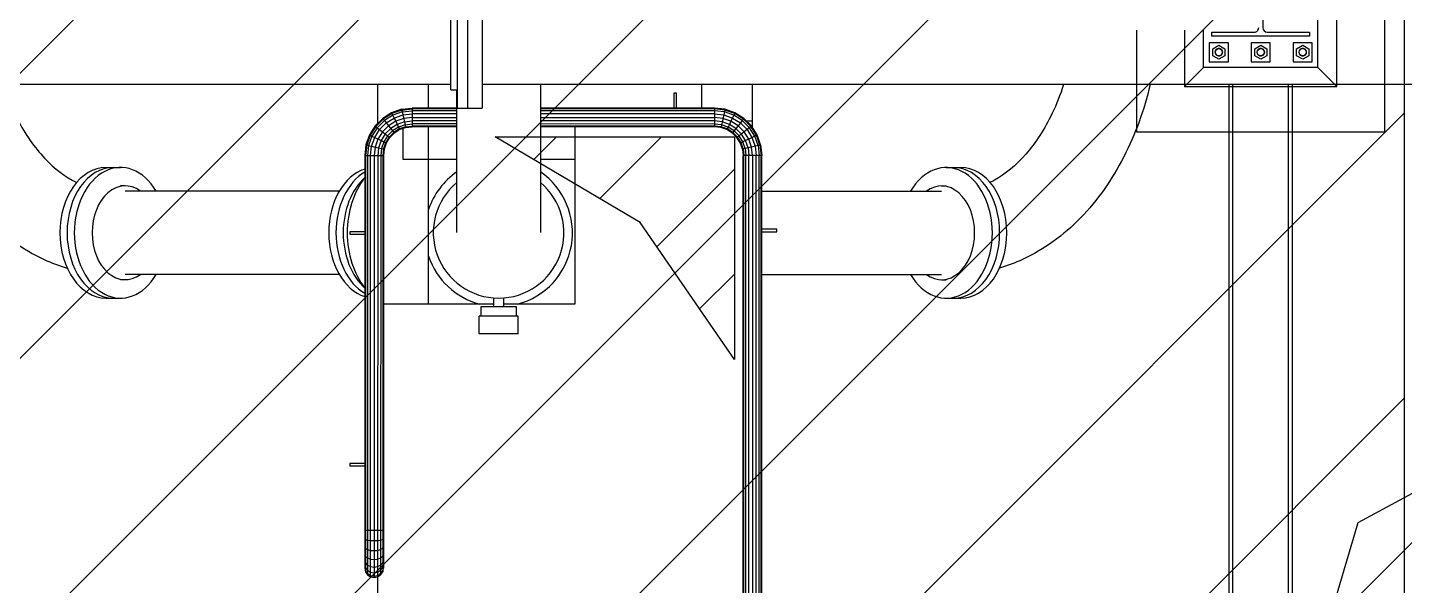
# Model space of a CAD drawing. Header units: metres. Extents: x 0 to 63075, y 0 to 44550.
# Drawn here: x 52224 to 52767, y 37012 to 37232 of the extents above; entities that cross this region are included whole.
import ezdxf

# ---------------------------------------------------------------- set-up
doc = ezdxf.new("R2010")
doc.units = ezdxf.units.M
doc.header["$LTSCALE"] = 75
for name, color, linetype in [('AI-Hatch mob', 7, 'Continuous'), ('GSB', 7, 'Continuous'), ('ML6', 1, 'Continuous'), ('SDM', 7, 'Continuous'), ('SL1', 8, 'Continuous')]:
    doc.layers.add(name, color=color, linetype=linetype)
pattern_1 = [(44.99813, (326091.56, -18363.04), (-137.8813, 137.8903), [])]

# ---------------------------------------------------------------- blocks, each defined once
blk = doc.blocks.new('A$C6bae614f')
at = {"layer": 'SL1'}
h = blk.add_hatch(dxfattribs=at)
h.set_pattern_fill('_USER', color=256, scale=195, angle=44.9981, style=0, pattern_type=0)
h.set_pattern_definition(pattern_1)
h.paths.add_polyline_path([(363541.4, 22242.5), (363160.7, 22467.4), (363788.5, 22467.4), (363788.5, 21883.1)])
h = blk.add_hatch(dxfattribs=at)
h.set_pattern_fill('_USER', color=256, scale=195, angle=44.9981, style=0, pattern_type=0)
h.set_pattern_definition(pattern_1)
h.paths.add_polyline_path([(366143.2, 21903.9), (366127.8, 21784.9), (365954.8, 21617.5), (365664.5, 21584), (365424.5, 21454.5), (365335, 21152.6), (365469.2, 20903.9), (365698, 20808.1), (365920.1, 20856.1), (366072.3, 21015.3), (366384.5, 21064.8), (366752.9, 21276.9), (366886.9, 21578.4), (366764, 21962.4), (366620.4, 22099.7), (366330.2, 22099.7)])
for p, q in [((365494.7, 23229.5), (365494.7, 22479.5)), ((365369.7, 22599.5), (365369.7, 23109.5)), ((365319.7, 22649.5), (365319.7, 23059.5)), ((365174.9, 22954.8), (365174.9, 22754.2)), ((363061.9, 22542.6), (363062, 22885.5)), ((363088.9, 22542.6), (363088.9, 22885.5)), ((363126.3, 22885.5), (363126.3, 22542.6)), ((363044.5, 22591), (363044.5, 22837.1)), ((364844.7, 22479.6), (364844.7, 22747.6)), ((364969.7, 22747.5), (364969.7, 22599.5)), ((365019.7, 22649.5), (365019.7, 22747.5)), ((365041.7, 22731.5), (365041.7, 22742.2)), ((365041.7, 22742.2), (365152.4, 22742.2)), ((365297.7, 22731.5), (365041.7, 22731.5)), ((365186.9, 22742.2), (365297.7, 22742.2)), ((365297.7, 22742.2), (365297.7, 22731.5)), ((365034.7, 22714.5), (365034.7, 22664.5)), ((365084.7, 22714.5), (365034.7, 22714.5)), ((365043.9, 22698.7), (365059.7, 22707.8)), ((365043.9, 22680.4), (365043.9, 22698.7)), ((365050.7, 22693.8), (365049.8, 22689.5)), ((365053.5, 22697.3), (365050.7, 22693.8)), ((365057.5, 22699.2), (365053.5, 22697.3)), ((365061.9, 22699.2), (365057.5, 22699.2)), ((365059.7, 22707.8), (365075.5, 22698.7)), ((365065.9, 22697.3), (365061.9, 22699.2)), ((365068.6, 22693.8), (365065.9, 22697.3)), ((365069.6, 22689.5), (365068.6, 22693.8)), ((365075.5, 22698.7), (365075.5, 22680.4)), ((365084.7, 22664.5), (365084.7, 22714.5)), ((365144.7, 22714.5), (365144.7, 22664.5)), ((365194.7, 22714.5), (365144.7, 22714.5)), ((365153.9, 22698.7), (365169.7, 22707.8)), ((365153.9, 22680.4), (365153.9, 22698.7)), ((365160.7, 22693.8), (365159.8, 22689.5)), ((365163.5, 22697.3), (365160.7, 22693.8)), ((365167.5, 22699.2), (365163.5, 22697.3)), ((365171.9, 22699.2), (365167.5, 22699.2)), ((365169.7, 22707.8), (365185.5, 22698.7)), ((365175.9, 22697.3), (365171.9, 22699.2)), ((365178.6, 22693.8), (365175.9, 22697.3)), ((365179.6, 22689.5), (365178.6, 22693.8)), ((365185.5, 22698.7), (365185.5, 22680.4)), ((365194.7, 22664.5), (365194.7, 22714.5)), ((365254.7, 22714.5), (365254.7, 22664.5)), ((365304.7, 22714.5), (365254.7, 22714.5)), ((365263.9, 22698.7), (365279.7, 22707.8)), ((365263.9, 22680.4), (365263.9, 22698.7)), ((365270.7, 22693.8), (365269.8, 22689.5)), ((365273.5, 22697.3), (365270.7, 22693.8)), ((365277.5, 22699.2), (365273.5, 22697.3)), ((365281.9, 22699.2), (365277.5, 22699.2)), ((365279.7, 22707.8), (365295.5, 22698.7)), ((365285.9, 22697.3), (365281.9, 22699.2)), ((365288.6, 22693.8), (365285.9, 22697.3)), ((365289.6, 22689.5), (365288.6, 22693.8)), ((365295.5, 22698.7), (365295.5, 22680.4)), ((365304.7, 22664.5), (365304.7, 22714.5)), ((365034.7, 22664.5), (365084.7, 22664.5)), ((365059.7, 22671.3), (365043.9, 22680.4)), ((365049.8, 22689.5), (365050.7, 22685.2)), ((365050.7, 22685.2), (365053.5, 22681.8)), ((365053.5, 22681.8), (365057.5, 22679.9)), ((365057.5, 22679.9), (365061.9, 22679.9)), ((365075.5, 22680.4), (365059.7, 22671.3)), ((365061.9, 22679.9), (365065.9, 22681.8)), ((365065.9, 22681.8), (365068.6, 22685.2)), ((365068.6, 22685.2), (365069.6, 22689.5)), ((365144.7, 22664.5), (365194.7, 22664.5)), ((365169.7, 22671.3), (365153.9, 22680.4)), ((365159.8, 22689.5), (365160.7, 22685.2)), ((365160.7, 22685.2), (365163.5, 22681.8)), ((365163.5, 22681.8), (365167.5, 22679.9)), ((365167.5, 22679.9), (365171.9, 22679.9)), ((365185.5, 22680.4), (365169.7, 22671.3)), ((365171.9, 22679.9), (365175.9, 22681.8)), ((365175.9, 22681.8), (365178.6, 22685.2)), ((365178.6, 22685.2), (365179.6, 22689.5)), ((365254.7, 22664.5), (365304.7, 22664.5)), ((365279.7, 22671.3), (365263.9, 22680.4)), ((365269.8, 22689.5), (365270.7, 22685.2)), ((365270.7, 22685.2), (365273.5, 22681.8)), ((365273.5, 22681.8), (365277.5, 22679.9)), ((365277.5, 22679.9), (365281.9, 22679.9)), ((365295.5, 22680.4), (365279.7, 22671.3)), ((365281.9, 22679.9), (365285.9, 22681.8)), ((365285.9, 22681.8), (365288.6, 22685.2)), ((365288.6, 22685.2), (365289.6, 22689.5)), ((364969.7, 22599.5), (365019.7, 22649.5)), ((365319.7, 22649.5), (365019.7, 22649.5)), ((365319.7, 22649.5), (365369.7, 22599.5)), ((363044.5, 22604.5), (360126.3, 22604.6)), ((362853.2, 22503.3), (362853.2, 22604.5)), ((362986.2, 22542.8), (362986.2, 22604.5)), ((363044.5, 22591), (363061.9, 22591)), ((363060.3, 22216.1), (363060.3, 22591)), ((366044.5, 22604.4), (363126.3, 22604.5)), ((363279.4, 22604.5), (363279.4, 22216.1)), ((363629.8, 22581.9), (363629.8, 22542.8)), ((363636.2, 22581.9), (363629.8, 22581.9)), ((363636.2, 22542.8), (363636.2, 22581.9)), ((363703.2, 22542.8), (363703.2, 22604.5)), ((363836.2, 22491.6), (363836.2, 22604.5)), ((364969.7, 22599.5), (365369.7, 22599.5)), ((365086.6, 19368.5), (365086.7, 22604.4)), ((365096.6, 19356), (365096.7, 22604.4)), ((365242.6, 19356), (365242.7, 22604.4)), ((365252.6, 19368.5), (365252.7, 22604.4)), ((362865.6, 22515.7), (362845.9, 22496)), ((362866.7, 22514.2), (362847.3, 22494.8)), ((362870, 22510.1), (362851.4, 22491.5)), ((362889.1, 22530.5), (362865.6, 22515.7)), ((362865.6, 22515.7), (362866.7, 22514.2)), ((362890, 22528.8), (362866.7, 22514.2)), ((362866.7, 22514.2), (362870, 22510.1)), ((362892.2, 22524.1), (362870, 22510.1)), ((362870, 22510.1), (362880.8, 22496.6)), ((362874.9, 22503.9), (362895.7, 22516.9)), ((362915.4, 22539.7), (362889.1, 22530.5)), ((362889.1, 22530.5), (362890, 22528.8)), ((362915.9, 22537.9), (362890, 22528.8)), ((362890, 22528.8), (362895.7, 22516.9)), ((362917, 22532.7), (362892.2, 22524.1)), ((362895.7, 22516.9), (362918.8, 22525)), ((362895.7, 22516.9), (362899.7, 22508.5)), ((362920.9, 22515.9), (362899.7, 22508.5)), ((362915.4, 22539.7), (362943.1, 22542.8)), ((362915.4, 22539.7), (362915.9, 22537.9)), ((362915.9, 22537.9), (362943.1, 22541)), ((362915.9, 22537.9), (362917, 22532.7)), ((362917, 22532.7), (362943.1, 22535.7)), ((362917, 22532.7), (362918.8, 22525)), ((362918.8, 22525), (362943.1, 22527.8)), ((362918.8, 22525), (362924.7, 22499.1)), ((362943.1, 22518.4), (362920.9, 22515.9)), ((363060.3, 22542.8), (362943.1, 22542.8)), ((362943.1, 22542.8), (362943.1, 22541)), ((363060.3, 22541), (362943.1, 22541)), ((362943.1, 22541), (362943.1, 22535.7)), ((362943.1, 22535.7), (362943.1, 22494)), ((363060.3, 22535.7), (362943.1, 22535.7)), ((363060.3, 22527.8), (362943.1, 22527.8)), ((362943.1, 22518.4), (363060.3, 22518.4)), ((363061.9, 22542.6), (363126.3, 22542.6)), ((363736.2, 22542.8), (363279.4, 22542.8)), ((363736.2, 22540.9), (363279.4, 22541)), ((363736.2, 22535.6), (363279.4, 22535.7)), ((363736.2, 22527.7), (363279.4, 22527.7)), ((363279.4, 22518.4), (363736.2, 22518.4)), ((363763.8, 22539.7), (363736.2, 22542.8)), ((363736.2, 22542.8), (363736.2, 22540.9)), ((363763.4, 22537.9), (363736.2, 22540.9)), ((363736.2, 22540.9), (363736.2, 22527.7)), ((363762.3, 22532.7), (363736.2, 22535.6)), ((363736.2, 22527.7), (363760.5, 22525)), ((363736.2, 22527.7), (363736.2, 22518.4)), ((363758.4, 22515.9), (363736.2, 22518.4)), ((363736.2, 22518.4), (363736.2, 22495.9)), ((363763.4, 22537.9), (363753.4, 22493.9)), ((363779.6, 22508.5), (363758.4, 22515.9)), ((363760.5, 22525), (363783.6, 22516.9)), ((363787, 22524), (363762.3, 22532.7)), ((363763.8, 22539.7), (363763.4, 22537.9)), ((363789.3, 22528.8), (363763.4, 22537.9)), ((363790.1, 22530.5), (363763.8, 22539.7)), ((363787, 22524), (363779.6, 22508.5)), ((363783.6, 22516.9), (363804.3, 22503.9)), ((363789.3, 22528.8), (363787, 22524)), ((363809.3, 22510.1), (363787, 22524)), ((363790.1, 22530.5), (363789.3, 22528.8)), ((363812.6, 22514.2), (363789.3, 22528.8)), ((363813.7, 22515.7), (363790.1, 22530.5)), ((363809.3, 22510.1), (363804.3, 22503.9)), ((363812.6, 22514.2), (363809.3, 22510.1)), ((363827.8, 22491.5), (363809.3, 22510.1)), ((363813.7, 22515.7), (363812.6, 22514.2)), ((363832, 22494.8), (363812.6, 22514.2)), ((363833.4, 22496), (363813.7, 22515.7)), ((362845.9, 22496), (362831, 22472.4)), ((362847.3, 22494.8), (362832.7, 22471.6)), ((362851.4, 22491.5), (362837.5, 22469.3)), ((362844.6, 22465.9), (362857.6, 22486.6)), ((362845.9, 22496), (362847.3, 22494.8)), ((362847.3, 22494.8), (362851.4, 22491.5)), ((362851.4, 22491.5), (362857.6, 22486.6)), ((362864.9, 22480.8), (362853, 22461.8)), ((362857.6, 22486.6), (362874.9, 22503.9)), ((362857.6, 22486.6), (362872.2, 22475)), ((362872.2, 22475), (362861.4, 22457.8)), ((362880.8, 22496.6), (362864.9, 22480.8)), ((362886.6, 22489.3), (362872.2, 22475)), ((362872.2, 22475), (362878.4, 22470)), ((362891.5, 22483.1), (362878.4, 22470)), ((362899.7, 22508.5), (362880.8, 22496.6)), ((362880.8, 22496.6), (362886.6, 22489.3)), ((362894.8, 22479), (362882.6, 22466.7)), ((362896, 22477.5), (362884, 22465.6)), ((362903.8, 22500.1), (362886.6, 22489.3)), ((362886.6, 22489.3), (362891.5, 22483.1)), ((362907.2, 22493), (362891.5, 22483.1)), ((362891.5, 22483.1), (362894.8, 22479)), ((362909.5, 22488.2), (362894.8, 22479)), ((362894.8, 22479), (362896, 22477.5)), ((362910.3, 22486.5), (362896, 22477.5)), ((362899.7, 22508.5), (362907.2, 22493)), ((362922.9, 22506.8), (362903.8, 22500.1)), ((362924.7, 22499.1), (362907.2, 22493)), ((362907.2, 22493), (362910.3, 22486.5)), ((362925.9, 22493.9), (362909.5, 22488.2)), ((362926.3, 22492.1), (362910.3, 22486.5)), ((362919.7, 22408.4), (362919.7, 22489.8)), ((362922.9, 22506.8), (362943.1, 22509.1)), ((362924.7, 22499.1), (362943.1, 22501.2)), ((362924.7, 22499.1), (362925.9, 22493.9)), ((362925.9, 22493.9), (362943.1, 22495.9)), ((362925.9, 22493.9), (362926.3, 22492.1)), ((362926.3, 22492.1), (362943.1, 22494)), ((363060.3, 22509.1), (362943.1, 22509.1)), ((363060.3, 22501.2), (362943.1, 22501.2)), ((363060.3, 22495.9), (362943.1, 22495.9)), ((363060.3, 22494), (362943.1, 22494)), ((362986.2, 22028.4), (362986.2, 22494)), ((363736.2, 22509.1), (363279.4, 22509.1)), ((363736.2, 22501.1), (363279.4, 22501.2)), ((363736.2, 22495.9), (363279.4, 22495.9)), ((363736.2, 22494), (363279.4, 22494)), ((363369.7, 22494), (363369.6, 22028.4)), ((363756.3, 22506.8), (363736.2, 22509.1)), ((363754.6, 22499.1), (363736.2, 22501.1)), ((363736.2, 22495.9), (363736.2, 22494)), ((363753.4, 22493.9), (363736.2, 22495.9)), ((363753, 22492.1), (363736.2, 22494)), ((363753.4, 22493.9), (363753, 22492.1)), ((363769, 22486.5), (363753, 22492.1)), ((363769.8, 22488.2), (363753.4, 22493.9)), ((363772.1, 22492.9), (363754.6, 22499.1)), ((363775.5, 22500.1), (363756.3, 22506.8)), ((363769.8, 22488.2), (363769, 22486.5)), ((363783.3, 22477.5), (363769, 22486.5)), ((363772.1, 22492.9), (363769.8, 22488.2)), ((363784.5, 22478.9), (363769.8, 22488.2)), ((363775.5, 22500.1), (363772.1, 22492.9)), ((363787.8, 22483.1), (363772.1, 22492.9)), ((363779.6, 22508.5), (363775.5, 22500.1)), ((363792.7, 22489.3), (363775.5, 22500.1)), ((363798.5, 22496.6), (363779.6, 22508.5)), ((363784.5, 22478.9), (363783.3, 22477.5)), ((363795.3, 22465.5), (363783.3, 22477.5)), ((363787.8, 22483.1), (363784.5, 22478.9)), ((363796.7, 22466.7), (363784.5, 22478.9)), ((363792.7, 22489.3), (363787.8, 22483.1)), ((363800.9, 22470), (363787.8, 22483.1)), ((363798.5, 22496.6), (363792.7, 22489.3)), ((363807, 22474.9), (363792.7, 22489.3)), ((363832, 22494.8), (363796.7, 22466.7)), ((363804.3, 22503.9), (363798.5, 22496.6)), ((363814.3, 22480.7), (363798.5, 22496.6)), ((363804.3, 22503.9), (363821.6, 22486.6)), ((363817.8, 22457.7), (363807, 22474.9)), ((363826.3, 22461.8), (363814.3, 22480.7)), ((363836.2, 22508.4), (363821, 22508.4)), ((363821.6, 22486.6), (363834.7, 22465.8)), ((363841.8, 22469.3), (363827.8, 22491.5)), ((363833.4, 22496), (363832, 22494.8)), ((363846.6, 22471.6), (363832, 22494.8)), ((363848.2, 22472.4), (363833.4, 22496)), ((365494.7, 22479.5), (364844.7, 22479.6)), ((362821.8, 22446.1), (362818.7, 22418.4)), ((362823.6, 22445.7), (362820.6, 22418.4)), ((362831, 22472.4), (362821.8, 22446.1)), ((362821.8, 22446.1), (362823.6, 22445.7)), ((362832.7, 22471.6), (362823.6, 22445.7)), ((362823.6, 22445.7), (362836.5, 22442.8)), ((362828.8, 22444.5), (362825.9, 22418.4)), ((362837.5, 22469.3), (362828.8, 22444.5)), ((362831, 22472.4), (362832.7, 22471.6)), ((362832.7, 22471.6), (362837.5, 22469.3)), ((362833.8, 22418.4), (362836.5, 22442.8)), ((362836.5, 22442.8), (362844.6, 22465.9)), ((362836.5, 22442.8), (362845.6, 22440.7)), ((362837.5, 22469.3), (362844.6, 22465.9)), ((362845.6, 22440.7), (362843.1, 22418.4)), ((362844.6, 22465.9), (362861.4, 22457.8)), ((362853, 22461.8), (362845.6, 22440.7)), ((362845.6, 22440.7), (362854.7, 22438.6)), ((362854.7, 22438.6), (362852.5, 22418.4)), ((362861.4, 22457.8), (362854.7, 22438.6)), ((362854.7, 22438.6), (362862.4, 22436.8)), ((362861.4, 22457.8), (362868.6, 22454.3)), ((362868.6, 22454.3), (362862.4, 22436.8)), ((362873.3, 22452), (362867.6, 22435.7)), ((362878.4, 22470), (362868.6, 22454.3)), ((362868.6, 22454.3), (362875, 22451.2)), ((362875, 22451.2), (362869.4, 22435.2)), ((362882.6, 22466.7), (362873.3, 22452)), ((362875, 22451.2), (362884, 22465.6)), ((362878.4, 22470), (362882.6, 22466.7)), ((362882.6, 22466.7), (362884, 22465.6)), ((363796.7, 22466.7), (363795.3, 22465.5)), ((363804.3, 22451.2), (363795.3, 22465.5)), ((363805.9, 22452), (363796.7, 22466.7)), ((363810.7, 22454.3), (363800.9, 22470)), ((363817.8, 22457.7), (363804.3, 22451.2)), ((363809.9, 22435.2), (363804.3, 22451.2)), ((363811.7, 22435.6), (363805.9, 22452)), ((363816.8, 22436.8), (363810.7, 22454.3)), ((363824.5, 22438.6), (363811.7, 22435.6)), ((363826.3, 22461.8), (363817.8, 22457.7)), ((363824.5, 22438.6), (363817.8, 22457.7)), ((363842.8, 22442.7), (363824.5, 22438.6)), ((363824.5, 22438.6), (363826.8, 22418.4)), ((363841.8, 22469.3), (363826.3, 22461.8)), ((363833.7, 22440.6), (363826.3, 22461.8)), ((363836.2, 22418.4), (363833.7, 22440.6)), ((363834.7, 22465.8), (363842.8, 22442.7)), ((363846.6, 22471.6), (363841.8, 22469.3)), ((363850.5, 22444.5), (363841.8, 22469.3)), ((363850.5, 22444.5), (363842.8, 22442.7)), ((363842.8, 22442.7), (363845.5, 22418.4)), ((363848.2, 22472.4), (363846.6, 22471.6)), ((363855.6, 22445.7), (363846.6, 22471.6)), ((363857.4, 22446.1), (363848.2, 22472.4)), ((363857.4, 22446.1), (363850.5, 22444.5)), ((363850.5, 22444.5), (363853.4, 22418.4)), ((363855.6, 22445.7), (363858.7, 22418.4)), ((363857.4, 22446.1), (363860.6, 22418.4)), ((362818.7, 22418.4), (362820.6, 22418.4)), ((362818.7, 22418.4), (362818.7, 21338.1)), ((362820.6, 22418.4), (362820.5, 21326.3)), ((362820.6, 22418.4), (362825.9, 22418.4)), ((362825.9, 22418.4), (362825.8, 21318.3)), ((362825.9, 22418.4), (362852.5, 22418.4)), ((362833.7, 21316.1), (362833.8, 22418.4)), ((362843.1, 22418.4), (362843.1, 21314.3)), ((362852.5, 22418.4), (362852.4, 21316.1)), ((362852.5, 22418.4), (362860.4, 22418.4)), ((362860.4, 22418.4), (362860.3, 21321.3)), ((362862.4, 22436.8), (362860.4, 22418.4)), ((362860.4, 22418.4), (362865.7, 22418.4)), ((362862.4, 22436.8), (362867.6, 22435.7)), ((362865.7, 22418.4), (362865.6, 21326.3)), ((362867.6, 22435.7), (362865.7, 22418.4)), ((362865.7, 22418.4), (362867.5, 22418.4)), ((362869.4, 22435.2), (362867.5, 22418.4)), ((362867.5, 22418.4), (362867.5, 21338.1)), ((362867.6, 22435.7), (362869.4, 22435.2)), ((363060.3, 22408.4), (362919.7, 22408.4)), ((363369.6, 22408.4), (363279.4, 22408.4)), ((363811.7, 22435.6), (363809.9, 22435.2)), ((363809.9, 22435.2), (363811.8, 22418.4)), ((363811.7, 22435.6), (363813.6, 22418.4)), ((363811.7, 20271.6), (363811.8, 22418.4)), ((363860.6, 22418.4), (363811.8, 22418.4)), ((363813.5, 20271.6), (363813.6, 22418.4)), ((363816.8, 22436.8), (363818.9, 22418.4)), ((363818.8, 20271.6), (363818.9, 22418.4)), ((363826.8, 20271.6), (363826.8, 22418.4)), ((363836.2, 22418.4), (363836.1, 20271.6)), ((363845.4, 20271.6), (363845.5, 22418.4)), ((363853.3, 20271.6), (363853.4, 22418.4)), ((363858.6, 20271.6), (363858.7, 22418.4)), ((363860.5, 20271.6), (363860.6, 22418.4)), ((362139.7, 22387.2), (362177.7, 22387.2)), ((364344.2, 22387.1), (364382.3, 22387.1)), ((362190.1, 22338.8), (362177.7, 22338.8)), ((364331.9, 22338.7), (364344.2, 22338.7)), ((362751.9, 22325.2), (362190.1, 22325.3)), ((363860.6, 22325.2), (364331.9, 22325.2)), ((363899.7, 22224.8), (363860.6, 22224.8)), ((363899.7, 22218.4), (363899.7, 22224.8)), ((362779.7, 22218.4), (362779.7, 22212.1)), ((362818.7, 22218.4), (362779.7, 22218.4)), ((362779.7, 22212.1), (362818.7, 22212.1)), ((363860.6, 22218.4), (363899.7, 22218.4)), ((362190.1, 22092.7), (362177.7, 22092.7)), ((362751.9, 22106.2), (362190.1, 22106.2)), ((363860.5, 22106.1), (364331.9, 22106.1)), ((364331.9, 22092.6), (364344.2, 22092.6)), ((362139.7, 22044.3), (362177.7, 22044.3)), ((363157.1, 22022.1), (363157.1, 22044.7)), ((363182.6, 22044.7), (363182.6, 22022.1)), ((364344.2, 22044.2), (364382.3, 22044.2)), ((363157.1, 22028.4), (362867.5, 22028.4)), ((363123.9, 21996.7), (363123.9, 22022.1)), ((363123.9, 22022.1), (363215.8, 22022.1)), ((363369.6, 22028.4), (363182.6, 22028.4)), ((363215.8, 22022.1), (363215.8, 21996.7)), ((363220.9, 21996.7), (363118.8, 21996.7)), ((363118.8, 21951), (363118.8, 21996.7)), ((363220.9, 21951), (363220.9, 21996.7)), ((363220.9, 21951), (363118.8, 21951)), ((362779.6, 21610.2), (362779.6, 21603.8)), ((362818.7, 21610.2), (362779.6, 21610.2)), ((362779.6, 21603.8), (362818.7, 21603.8)), ((362818.7, 21435.6), (362820.5, 21435.6)), ((362820.5, 21435.6), (362825.8, 21435.6)), ((362825.8, 21435.6), (362833.7, 21435.6)), ((362833.7, 21435.6), (362843.1, 21435.6)), ((362843.1, 21435.6), (362852.4, 21435.6)), ((362852.4, 21435.6), (362860.3, 21435.6)), ((362860.3, 21435.6), (362867.5, 21435.6)), ((362818.7, 21413.3), (362820.5, 21411.3)), ((362818.7, 21392.2), (362820.5, 21388.2)), ((362820.5, 21411.3), (362825.8, 21409.5)), ((362825.8, 21409.5), (362833.7, 21408.3)), ((362833.7, 21408.3), (362843.1, 21407.9)), ((362843.1, 21407.9), (362852.4, 21408.3)), ((362852.4, 21408.3), (362860.3, 21409.5)), ((362860.3, 21409.5), (362865.6, 21411.3)), ((362865.6, 21411.3), (362867.5, 21413.3)), ((362865.6, 21388.2), (362867.5, 21392.2)), ((362818.7, 21373.2), (362820.5, 21367.4)), ((362818.7, 21357.4), (362820.5, 21350.1)), ((362820.5, 21388.2), (362825.8, 21384.7)), ((362820.5, 21367.4), (362825.8, 21362.5)), ((362825.8, 21384.7), (362833.7, 21382.4)), ((362825.8, 21362.5), (362833.7, 21359.2)), ((362833.7, 21382.4), (362843.1, 21381.6)), ((362833.7, 21359.2), (362843.1, 21358)), ((362843.1, 21381.6), (362852.4, 21382.4)), ((362843.1, 21358), (362852.4, 21359.2)), ((362852.4, 21382.4), (362860.3, 21384.7)), ((362852.4, 21359.2), (362860.3, 21362.5)), ((362860.3, 21384.7), (362865.6, 21388.2)), ((362860.3, 21362.5), (362865.6, 21367.4)), ((362865.6, 21367.4), (362867.5, 21373.2)), ((362865.6, 21350.1), (362867.5, 21357.4)), ((362818.7, 21345.5), (362820.5, 21337.1)), ((362818.7, 21338.1), (362818.7, 21335.6)), ((362818.7, 21338.1), (362820.5, 21329)), ((362818.7, 21335.6), (362820.5, 21326.3)), ((362820.5, 21350.1), (362825.8, 21343.9)), ((362820.5, 21337.1), (362825.8, 21330)), ((362820.5, 21329), (362825.8, 21321.3)), ((362820.5, 21326.3), (362825.8, 21318.3)), ((362825.8, 21343.9), (362833.7, 21339.8)), ((362825.8, 21330), (362833.7, 21325.2)), ((362825.8, 21321.3), (362833.7, 21316.1)), ((362825.8, 21318.3), (362833.7, 21313)), ((362833.7, 21339.8), (362843.1, 21338.3)), ((362833.7, 21325.2), (362843.1, 21323.5)), ((362843.1, 21338.3), (362852.4, 21339.8)), ((362843.1, 21323.5), (362852.4, 21325.2)), ((362852.4, 21339.8), (362860.3, 21343.9)), ((362852.4, 21325.2), (362860.3, 21330)), ((362852.4, 21316.1), (362860.3, 21321.3)), ((362852.4, 21313), (362860.3, 21318.3)), ((362860.3, 21343.9), (362865.6, 21350.1)), ((362860.3, 21330), (362865.6, 21337.1)), ((362860.3, 21321.3), (362865.6, 21329)), ((362860.3, 21318.3), (362865.6, 21326.3)), ((362860.3, 21321.3), (362860.3, 21318.3)), ((362865.6, 21337.1), (362867.5, 21345.5)), ((362865.6, 21329), (362867.5, 21338.1)), ((362865.6, 21326.3), (362867.5, 21335.6)), ((362867.5, 21338.1), (362867.5, 21335.6)), ((362833.7, 21316.1), (362843.1, 21314.3)), ((362833.7, 21313), (362833.7, 21316.1)), ((362833.7, 21313), (362843.1, 21311.2)), ((362843.1, 21314.3), (362852.4, 21316.1)), ((362843.1, 21314.3), (362843.1, 21311.2)), ((362843.1, 21311.2), (362852.4, 21313)), ((362852.4, 21316.1), (362852.4, 21313)), ((362853.1, 21256.6), (362853.1, 21313.5))]:
    blk.add_line(p, q, dxfattribs=at)
for points in [[(363541.4, 22242.5), (363160.7, 22467.4), (363788.5, 22467.4), (363788.5, 21883.1)], [(366143.2, 21903.9), (366127.8, 21784.9), (365954.8, 21617.5), (365664.5, 21584), (365424.5, 21454.5), (365335, 21152.6), (365469.2, 20903.9), (365698, 20808.1), (365920.1, 20856.1), (366072.3, 21015.3), (366384.5, 21064.8), (366752.9, 21276.9), (366886.9, 21578.4), (366764, 21962.4), (366620.4, 22099.7), (366330.2, 22099.7)]]:
    blk.add_lwpolyline(points, close=True, dxfattribs=at)
for centre in [(365059.7, 22689.5), (365169.7, 22689.5), (365279.7, 22689.5)]:
    blk.add_circle(centre, 9.5, dxfattribs=at)
for centre, radius, start, end in [((365152.4, 22754.2), 12, 269.9961, 359.9981), ((365186.9, 22754.2), 12, 179.9981, 269.9961), ((363169.8, 22215.7), 193.7, 124.4403, 161.4942), ((363169.8, 22215.7), 193.7, 284.8009, 55.556), ((363169.8, 22215.7), 171.4, 129.7071, 50.2891), ((363169.8, 22215.7), 193.7, 198.5021, 255.1954)]:
    blk.add_arc(centre, radius, start, end, dxfattribs=at)
for centre, major_axis, start_param, end_param in [((362177.7, 22215.7), (0, 171.4), 5.405442, 7.853982), ((364344.2, 22215.6), (0, 171.4), 4.712389, 7.160929), ((362139.7, 22215.7), (0, -171.4), 3.141593, 6.283185), ((362158.7, 22215.7), (0, 171.4), 0, 1.570796), ((362158.7, 22215.7), (0, -171.4), 3.141593, 6.283185), ((362845.2, 22215.7), (0, 171.4), 0.22025, 1.570796), ((362864.2, 22215.7), (0, 171.4), 0.384948, 2.756627), ((362864.2, 22215.7), (0, 171.4), 0.384949, 1.570796), ((364363.3, 22215.6), (0, 171.4), 4.712389, 6.283185), ((364382.3, 22215.6), (0, 171.4), 4.712389, 6.283185), ((362190.1, 22215.7), (0, 123), 5.810341, 7.853982), ((362883.3, 22215.7), (0, 171.4), 0.561609, 2.579966), ((362909.6, 22215.7), (0, 193.7), 0.725304, 2.416271), ((364331.9, 22215.6), (0, 123), 4.712389, 6.756029), ((362158.7, 22215.7), (0, -171.4), 4.712389, 6.283185), ((362177.7, 22215.7), (0, -171.4), 4.712389, 7.160929), ((362190.1, 22215.7), (0, -123), 4.712389, 6.756029), ((362845.2, 22215.7), (0, -171.4), 4.712389, 6.062918), ((362864.2, 22215.7), (0, -171.4), 4.712389, 5.89822), ((364344.2, 22215.6), (0, -171.4), 5.405442, 7.853982), ((364331.9, 22215.6), (0, -123), 5.810341, 7.853982), ((364363.3, 22215.6), (0, -171.4), 0, 1.570796), ((364382.3, 22215.6), (0, -171.4), 0, 1.570796)]:
    blk.add_ellipse(centre, major_axis=major_axis, ratio=0.707107, start_param=start_param, end_param=end_param, dxfattribs=at)
for points, knots in [([(361642.6, 22604.6), (361658.4, 22537.7), (361681.5, 22473.7), (361711.6, 22415.1), (361742.4, 22355.1), (361780.6, 22300.8), (361825.2, 22254.9), (361869.9, 22209), (361921.2, 22171.6), (361977.2, 22145.8), (361996.8, 22136.8), (362017, 22129.2), (362037.6, 22123.2)], [5.033722, 5.033722, 5.033722, 5.033722, 5.340708, 5.340708, 5.340708, 5.654867, 5.654867, 5.654867, 5.969026, 5.969026, 5.969026, 6.078965, 6.078965, 6.078965, 6.078965]), ([(361869.8, 22604.6), (361878.3, 22578.1), (361888.3, 22552.8), (361899.5, 22529.3), (361919.3, 22487.9), (361942.9, 22451.9), (361968.5, 22422.5), (361994.7, 22392.5), (362022.9, 22369.6), (362051.1, 22353.8), (362054.9, 22351.7), (362058.7, 22349.7), (362062.4, 22347.9)], [5.1376166, 5.1376166, 5.1376166, 5.1376166, 5.3065434, 5.3065434, 5.3065434, 5.6027752, 5.6027752, 5.6027752, 5.9058905, 5.9058905, 5.9058905, 5.9464755, 5.9464755, 5.9464755, 5.9464755]), ([(364652.2, 22604.5), (364643.7, 22578), (364633.7, 22552.7), (364622.5, 22529.2), (364602.7, 22487.9), (364579.1, 22451.8), (364553.5, 22422.4), (364527.2, 22392.4), (364499, 22369.5), (364470.9, 22353.8), (364467.1, 22351.6), (364463.3, 22349.7), (364459.6, 22347.8)], [5.1376166, 5.1376166, 5.1376166, 5.1376166, 5.3065434, 5.3065434, 5.3065434, 5.6027751, 5.6027751, 5.6027751, 5.9058905, 5.9058905, 5.9058905, 5.9464754, 5.9464754, 5.9464754, 5.9464754]), ([(364879.4, 22604.5), (364863.6, 22537.6), (364840.5, 22473.6), (364810.3, 22415), (364779.5, 22355), (364741.4, 22300.7), (364696.8, 22254.8), (364652.1, 22208.9), (364600.8, 22171.5), (364544.7, 22145.7), (364525.1, 22136.7), (364504.9, 22129.1), (364484.4, 22123.1)], [5.033722, 5.033722, 5.033722, 5.033722, 5.340708, 5.340708, 5.340708, 5.654867, 5.654867, 5.654867, 5.969026, 5.969026, 5.969026, 6.078965, 6.078965, 6.078965, 6.078965])]:
    blk.add_open_spline(points, degree=3, knots=knots, dxfattribs=at)
blk = doc.blocks.new('zw$15D4')
at = {"layer": 'ML6', "xscale": 0.2502808837766805, "yscale": 0.2502808837766805, "zscale": 0.2502808837766805}
blk.add_blockref('A$C6bae614f', (-85544.74, -3177.34), dxfattribs=at)

msp = doc.modelspace()

# ---------------------------------------------------------------- hatches: boundary and pattern name
at = {"layer": 'AI-Hatch mob'}
h = msp.add_hatch(dxfattribs=at)
h.set_pattern_fill('ANSI31', color=256, scale=25)
h.set_pattern_definition([(45, (-12666.46, -59.206), (-56.1266, 56.1266), [])])
h.paths.add_polyline_path([(52766.71, 38156.14), (51956.79, 38156.14), (51956.79, 36564.59), (52766.71, 36564.59)])

# ---------------------------------------------------------------- linework, layer by layer
at = {"layer": 'SDM'}
msp.add_lwpolyline([(51956.79, 38156.14), (52766.71, 38156.14), (52766.71, 36564.59), (51956.79, 36564.59)], close=True, dxfattribs=at)

# ---------------------------------------------------------------- block references
at = {"layer": 'GSB', "xscale": 0.6000000000000068, "yscale": 0.6000000000000068, "zscale": 0.6000000000000068}
msp.add_blockref('zw$15D4', (49200, 35721.63), dxfattribs=at)

doc.saveas('drawing.dxf')
